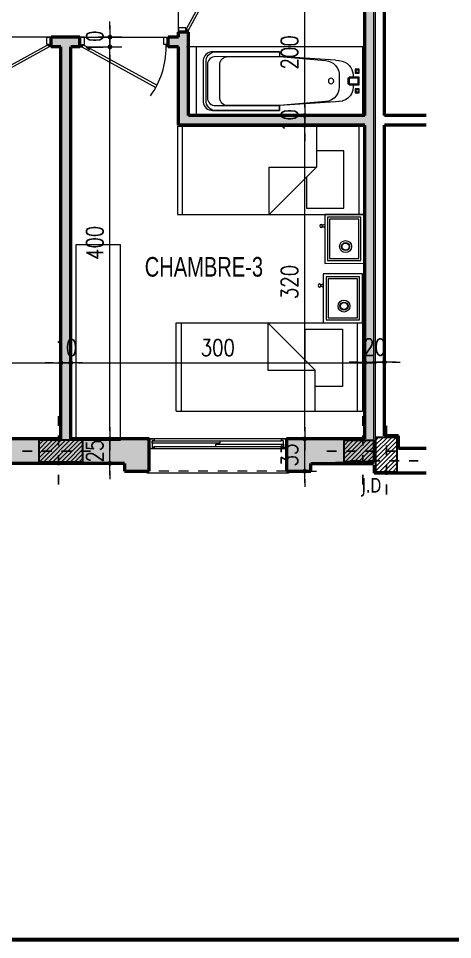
# Model space of a CAD drawing. Header units: millimetres. Extents: x 906 to 2482, y -1210 to -637.
# Drawn here: x 2046.34 to 2050.77, y -1209.94 to -1200.54 of the extents above; entities that cross this region are included whole.
import ezdxf

# ---------------------------------------------------------------- set-up
doc = ezdxf.new("R2010")
doc.units = ezdxf.units.MM
for name, pattern in [('AXES', [2, 1.25, -0.25, 0.25, -0.25]), ('CONTINOUS', [0]), ('DASHDOT2', [0.5, 0.25, -0.125, 0, -0.125]), ('HIDDEN', [0.375, 0.25, -0.125])]:
    doc.linetypes.add(name, pattern=pattern)
doc.layers.get('DEFPOINTS').update_dxf_attribs({"color": 255, "lineweight": 13})
for name, color, linetype, lineweight in [('A-signe', 7, 'Continuous', 9), ('APPUITS', 7, 'Continuous', 18), ('DIM.', 4, 'Continuous', 25), ('Extracteur cuisine 300m3', 7, 'Continuous', 20), ('interrompu', 7, 'HIDDEN', 15), ('MENUISERIE', 7, 'Continuous', 13), ('MUR 0.2', 7, 'Continuous', 20), ('MUR 0.5', 7, 'Continuous', 50), ('mur-fort', 7, 'Continuous', 60), ('POTEAUX ARCH', 7, 'Continuous', 30), ('POTEAUX HACHURE', 7, 'Continuous', 15), ('SANITAIRE', 7, 'Continuous', 15), ('TEXTE', 7, 'Continuous', 20)]:
    doc.layers.add(name, color=color, linetype=linetype, lineweight=lineweight)
doc.layers.add('AXE', color=7, linetype='AXES')
doc.layers.add('MEUBLE', color=7, linetype='Continuous', lineweight=15, true_color=0x6a4f34)
doc.layers.add('TEINTE 1', color=7, linetype='Continuous', true_color=0x210042)
doc.styles.add('atef', font='romans.shx', dxfattribs={"width": 0.8})
doc.styles.add('COTE', font='verdana.ttf', dxfattribs={"width": 0.7})
doc.styles.add('STYLE4', font='swisscl.ttf')
doc.dimstyles.new('COTEXT', dxfattribs={"dimscale": 0, "dimtxt": 0.17, "dimasz": 0.08, "dimexe": 0.015, "dimexo": 0.015, "dimgap": 0.07, "dimtad": 1, "dimdec": 0, "dimlfac": 100, "dimzin": 0, "dimdsep": 46, "dimtxsty": 'atef', "dimblk": 'SIG2', "dimcen": 0.15, "dimse1": 1, "dimse2": 1, "dimclrd": 256, "dimclre": 6, "dimclrt": 2, "dimadec": 0, "dimazin": 0, "dimtfac": 0.5, "dimtdec": 0, "dimtix": 1, "dimtmove": 2, "dimatfit": 1, "dimldrblk": 'SIG2', "dimfxl": 0.18, "dimtolj": 1, "dimtzin": 0, "dimlwd": 18, "dimarcsym": 0})

# ---------------------------------------------------------------- blocks, each defined once
blk = doc.blocks.new('P - 0.80')
at = {"layer": 'MENUISERIE'}
for points in [[(-0.6991, 0.3412), (-0.0325, -0.0217), (-0.02, 0), (-0.6875, 0.3633)], [(-0.8, 0), (-0.78, 0), (-0.78, -0.025), (-0.755, -0.025), (-0.755, -0.1), (-0.8, -0.1)], [(0, 0), (-0.02, 0), (-0.02, -0.025), (-0.045, -0.025), (-0.045, -0.1), (0, -0.1)]]:
    blk.add_lwpolyline(points, dxfattribs=at)
blk.add_arc((-0.02, 0), 0.76, 142.54543, 180, dxfattribs=at)
blk = doc.blocks.new('PORTE 0.90')
at = {"layer": 'MENUISERIE'}
for points in [[(-0.7859, 0.3911), (-0.0325, -0.0217), (-0.02, 0), (-0.7742, 0.4132)], [(-0.9, 0), (-0.88, 0), (-0.88, -0.025), (-0.855, -0.025), (-0.855, -0.1), (-0.9, -0.1)], [(0, 0), (-0.02, 0), (-0.02, -0.025), (-0.045, -0.025), (-0.045, -0.1), (0, -0.1)]]:
    blk.add_lwpolyline(points, dxfattribs=at)
blk.add_arc((-0.02, 0), 0.86, 144.36454, 180, dxfattribs=at)
blk = doc.blocks.new('SIG2')
at = {"layer": 'A-signe'}
for p, q in [((0, 1.5), (0, 0.5)), ((-1.5, 0), (-0.5, 0)), ((-0.5, 0), (0.5, 0)), ((0, 0.5), (0, -0.5)), ((0.5, 0), (1.5, 0)), ((0, -0.5), (0, -1.5))]:
    blk.add_line(p, q, dxfattribs=at)
at = {"layer": 'A-signe', "const_width": 0.3}
blk.add_lwpolyline([(-0.15, 0, 1), (0.15, 0, 1)], format="xyb", close=True, dxfattribs=at)
blk = doc.blocks.new('*D2322')
at = {"layer": 'DEFPOINTS', "color": 0, "transparency": 16777216}
for p in [(2046.7736, -1204.0515), (2043.7736, -1204.827), (2046.7736, -1204.827)]:
    blk.add_point(p, dxfattribs=at)
at = {"layer": 'DIM.', "lineweight": 18, "transparency": 16777216}
blk.add_line((2043.8536, -1204.0515), (2046.6936, -1204.0515), dxfattribs=at)
at = {"layer": 'DIM.', "lineweight": 18, "transparency": 16777216, "xscale": 0.08, "yscale": 0.08, "zscale": 0.08, "rotation": 180}
blk.add_blockref('SIG2', (2043.7736, -1204.0515), dxfattribs=at)
at = {"layer": 'DIM.', "lineweight": 18, "transparency": 16777216, "xscale": 0.08, "yscale": 0.08, "zscale": 0.08}
blk.add_blockref('SIG2', (2046.7736, -1204.0515), dxfattribs=at)
at = {"layer": 'DIM.', "color": 2, "transparency": 16777216, "insert": (2045.2736, -1203.8965), "char_height": 0.17, "attachment_point": 5, "style": 'atef'}
blk.add_mtext('\\A1;300', dxfattribs=at)
blk = doc.blocks.new('*D2323')
at = {"layer": 'DEFPOINTS', "color": 0, "transparency": 16777216}
for p in [(2046.8736, -1204.0515), (2046.7736, -1204.827), (2046.8736, -1204.827)]:
    blk.add_point(p, dxfattribs=at)
at = {"layer": 'DIM.', "lineweight": 18, "transparency": 16777216}
for p, q in [((2046.6936, -1204.0515), (2046.6136, -1204.0515)), ((2046.7736, -1204.0515), (2046.8736, -1204.0515)), ((2046.9536, -1204.0515), (2047.0336, -1204.0515))]:
    blk.add_line(p, q, dxfattribs=at)
at = {"layer": 'DIM.', "lineweight": 18, "transparency": 16777216, "xscale": 0.08, "yscale": 0.08, "zscale": 0.08}
blk.add_blockref('SIG2', (2046.7736, -1204.0515), dxfattribs=at)
at = {"layer": 'DIM.', "lineweight": 18, "transparency": 16777216, "xscale": 0.08, "yscale": 0.08, "zscale": 0.08, "rotation": 180}
blk.add_blockref('SIG2', (2046.8736, -1204.0515), dxfattribs=at)
at = {"layer": 'DIM.', "color": 2, "transparency": 16777216, "insert": (2046.8236, -1203.8965), "char_height": 0.17, "attachment_point": 5, "style": 'atef'}
blk.add_mtext('\\A1;10', dxfattribs=at)
blk = doc.blocks.new('*D2324')
at = {"layer": 'DEFPOINTS', "color": 0, "transparency": 16777216}
for p in [(2049.8736, -1204.0515), (2049.8736, -1204.3187), (2046.8736, -1204.827)]:
    blk.add_point(p, dxfattribs=at)
at = {"layer": 'DIM.', "lineweight": 18, "transparency": 16777216}
blk.add_line((2046.9536, -1204.0515), (2049.7936, -1204.0515), dxfattribs=at)
at = {"layer": 'DIM.', "lineweight": 18, "transparency": 16777216, "xscale": 0.08, "yscale": 0.08, "zscale": 0.08, "rotation": 180}
blk.add_blockref('SIG2', (2046.8736, -1204.0515), dxfattribs=at)
at = {"layer": 'DIM.', "lineweight": 18, "transparency": 16777216, "xscale": 0.08, "yscale": 0.08, "zscale": 0.08}
blk.add_blockref('SIG2', (2049.8736, -1204.0515), dxfattribs=at)
at = {"layer": 'DIM.', "color": 2, "transparency": 16777216, "insert": (2048.3736, -1203.8965), "char_height": 0.17, "attachment_point": 5, "style": 'atef'}
blk.add_mtext('\\A1;300', dxfattribs=at)
blk = doc.blocks.new('*D2325')
at = {"layer": 'DEFPOINTS', "color": 0, "transparency": 16777216}
for p in [(2050.0736, -1204.0448), (2049.8736, -1204.3187), (2050.0736, -1204.312)]:
    blk.add_point(p, dxfattribs=at)
at = {"layer": 'DIM.', "lineweight": 18, "transparency": 16777216}
for p, q in [((2049.7936, -1204.0448), (2049.7136, -1204.0448)), ((2049.8736, -1204.0448), (2050.0736, -1204.0448)), ((2050.1536, -1204.0448), (2050.2336, -1204.0448))]:
    blk.add_line(p, q, dxfattribs=at)
at = {"layer": 'DIM.', "lineweight": 18, "transparency": 16777216, "xscale": 0.08, "yscale": 0.08, "zscale": 0.08}
blk.add_blockref('SIG2', (2049.8736, -1204.0448), dxfattribs=at)
at = {"layer": 'DIM.', "lineweight": 18, "transparency": 16777216, "xscale": 0.08, "yscale": 0.08, "zscale": 0.08, "rotation": 180}
blk.add_blockref('SIG2', (2050.0736, -1204.0448), dxfattribs=at)
at = {"layer": 'DIM.', "color": 2, "transparency": 16777216, "insert": (2049.9736, -1203.8898), "char_height": 0.17, "attachment_point": 5, "style": 'atef'}
blk.add_mtext('\\A1;20', dxfattribs=at)
blk = doc.blocks.new('*D2326')
at = {"layer": 'DEFPOINTS', "color": 0, "transparency": 16777216}
for p in [(2047.2664, -1204.827), (2047.2736, -1204.827), (2047.2664, -1205.077)]:
    blk.add_point(p, dxfattribs=at)
at = {"layer": 'DIM.', "lineweight": 18, "transparency": 16777216}
for p, q in [((2047.2736, -1204.747), (2047.2736, -1204.667)), ((2047.2736, -1205.077), (2047.2736, -1204.827)), ((2047.2736, -1205.157), (2047.2736, -1205.237))]:
    blk.add_line(p, q, dxfattribs=at)
at = {"layer": 'DIM.', "lineweight": 18, "transparency": 16777216, "xscale": 0.08, "yscale": 0.08, "zscale": 0.08}
for p, rotation in [((2047.2736, -1204.827), 270), ((2047.2736, -1205.077), 90)]:
    blk.add_blockref('SIG2', p, dxfattribs=dict(at, rotation=rotation))
at = {"layer": 'DIM.', "color": 2, "transparency": 16777216, "insert": (2047.1186, -1204.952), "char_height": 0.17, "attachment_point": 5, "rotation": 90, "style": 'atef'}
blk.add_mtext('\\A1;25', dxfattribs=at)
blk = doc.blocks.new('*D2327')
at = {"layer": 'DEFPOINTS', "color": 0, "transparency": 16777216}
for p in [(2046.8736, -1200.827), (2047.2736, -1200.827), (2047.2664, -1204.827)]:
    blk.add_point(p, dxfattribs=at)
at = {"layer": 'DIM.', "lineweight": 18, "transparency": 16777216}
blk.add_line((2047.2736, -1204.747), (2047.2736, -1200.907), dxfattribs=at)
at = {"layer": 'DIM.', "lineweight": 18, "transparency": 16777216, "xscale": 0.08, "yscale": 0.08, "zscale": 0.08}
for p, rotation in [((2047.2736, -1200.827), 90), ((2047.2736, -1204.827), 270)]:
    blk.add_blockref('SIG2', p, dxfattribs=dict(at, rotation=rotation))
at = {"layer": 'DIM.', "color": 2, "transparency": 16777216, "insert": (2047.1186, -1202.827), "char_height": 0.17, "attachment_point": 5, "rotation": 90, "style": 'atef'}
blk.add_mtext('\\A1;400', dxfattribs=at)
blk = doc.blocks.new('*D2328')
at = {"layer": 'DEFPOINTS', "color": 0, "transparency": 16777216}
for p in [(2046.8585, -1200.727), (2047.2736, -1200.727), (2046.8736, -1200.827)]:
    blk.add_point(p, dxfattribs=at)
at = {"layer": 'DIM.', "lineweight": 18, "transparency": 16777216}
for p, q in [((2047.2736, -1200.647), (2047.2736, -1200.567)), ((2047.2736, -1200.827), (2047.2736, -1200.727)), ((2047.2736, -1200.907), (2047.2736, -1200.987))]:
    blk.add_line(p, q, dxfattribs=at)
at = {"layer": 'DIM.', "lineweight": 18, "transparency": 16777216, "xscale": 0.08, "yscale": 0.08, "zscale": 0.08}
for p, rotation in [((2047.2736, -1200.727), 270), ((2047.2736, -1200.827), 90)]:
    blk.add_blockref('SIG2', p, dxfattribs=dict(at, rotation=rotation))
at = {"layer": 'DIM.', "color": 2, "transparency": 16777216, "insert": (2047.1186, -1200.777), "char_height": 0.17, "attachment_point": 5, "rotation": 90, "style": 'atef'}
blk.add_mtext('\\A1;10', dxfattribs=at)
blk = doc.blocks.new('A$C4AA77CC6')
at = {"linetype": 'ByBlock'}
for p, q in [((1.1226, 2.0646), (0, 0.5318)), ((1.0926, 2.0237), (1.8187, 1.4919)), ((1.8487, 1.5329), (1.1226, 2.0646)), ((1.8487, 1.5329), (0.7261, 0)), ((0.5703, 1.3105), (0.9596, 1.0253)), ((0.6745, 0.636), (0.5703, 1.3105)), ((0.3964, 0.9656), (0.1713, 0.6582)), ((0.6526, 0.778), (0.3964, 0.9656)), ((0.9596, 1.0253), (0.6745, 0.636)), ((0.1713, 0.6582), (0.6426, 0.313)), ((0.7561, 0.041), (0.03, 0.5727)), ((1.0112, 0.3894), (0.6745, 0.636)), ((0, 0.5318), (0.7261, 0)), ((0.6426, 0.313), (0.8077, 0.5384))]:
    blk.add_line(p, q, dxfattribs=at)
blk = doc.blocks.new('A$C209961D1')
at = {"linetype": 'ByBlock'}
for p, q in [((0.2363, 0.6181), (0, 0.2954)), ((0.2428, 0.5762), (0.0419, 0.3019)), ((0.6397, 0.3227), (0.2363, 0.6181)), ((0.5978, 0.3162), (0.2428, 0.5762)), ((0.2471, 0.5483), (0.0699, 0.3062)), ((0.5698, 0.3119), (0.2471, 0.5483)), ((0.5495, 0.419), (0.5679, 0.4056)), ((0, 0.2954), (0.4034, 0)), ((0.0419, 0.3019), (0.3969, 0.0419)), ((0.0699, 0.3062), (0.3926, 0.0699)), ((0.3926, 0.0699), (0.5698, 0.3119)), ((0.3969, 0.0419), (0.5978, 0.3162)), ((0.4034, 0), (0.6397, 0.3227))]:
    blk.add_line(p, q, dxfattribs=at)
for radius in [0.061, 0.041, 0.036]:
    blk.add_circle((0.2489, 0.3451), radius, dxfattribs=at)
for centre, radius, start, end in [((0.5289, 0.4255), 0.0216, 269.72365, 342.53508), ((0.5651, 0.421), 0.0157, 280.33709, 187.22817), ((0.5803, 0.3879), 0.0216, 125.03018, 197.84161)]:
    blk.add_arc(centre, radius, start, end, dxfattribs=at)
blk = doc.blocks.new('BAIGNOIR 0.70-1.70')
at = {"layer": 'SANITAIRE'}
for p, q in [((0.138, 0.2794), (0.1006, 0.85)), ((0.562, 0.2794), (0.6, 0.85))]:
    blk.add_line(p, q, dxfattribs=at)
for points in [[(0, 1.7), (0.7, 1.7), (0.7, 0), (0, 0)], [(0.5998, 1.3897), (0.5949, 1.4081), (0.5877, 1.4226), (0.5778, 1.4353), (0.5656, 1.4458), (0.5514, 1.4536), (0.536, 1.4584), (0.52, 1.46), (0.18, 1.46), (0.164, 1.4584), (0.1486, 1.4536), (0.1344, 1.4458), (0.1222, 1.4353), (0.1123, 1.4226), (0.1051, 1.4081), (0.1014, 1.3925), (0.1006, 0.85), (0.1407, 0.38), (0.1454, 0.3515), (0.1555, 0.3243), (0.1706, 0.2996), (0.1902, 0.2783), (0.2136, 0.2612), (0.2398, 0.2488), (0.2679, 0.2417), (0.4097, 0.24), (0.4416, 0.2437), (0.472, 0.254), (0.4995, 0.2705), (0.523, 0.2924), (0.5413, 0.3188), (0.5536, 0.3485), (0.5593, 0.38), (0.6, 0.85)], [(0.3885, 0.0388), (0.3085, 0.0388), (0.3085, 0.1388), (0.3885, 0.1388)], [(0.3785, 0.0488), (0.3185, 0.0488), (0.3185, 0.1526), (0.3785, 0.1526)], [(0.2685, 0.0388), (0.2285, 0.0388), (0.2285, 0.0788), (0.2685, 0.0788)], [(0.4685, 0.0388), (0.4285, 0.0388), (0.4285, 0.0788), (0.4685, 0.0788)]]:
    blk.add_lwpolyline(points, close=True, dxfattribs=at)
for points in [[(0.0501, 0.85), (0.0501, 1.5465, -0.315661), (0.1344, 1.6296), (0.5656, 1.6296, -0.356924), (0.6506, 1.5346), (0.65, 0.85), (0.6, 0.85)], [(0.1452, 0.2123, 0.002879), (0.1457, 0.2106), (0.1552, 0.1851, 0.002875), (0.1559, 0.1836), (0.1703, 0.1601, 0.001962), (0.171, 0.1592), (0.1902, 0.1383, 0.167547), (0.2806, 0.1), (0.3085, 0.1), (0.3085, 0.1388), (0.3885, 0.1388), (0.3885, 0.1), (0.4097, 0.1), (0.4416, 0.1036), (0.472, 0.1139), (0.4995, 0.1304), (0.523, 0.1524), (0.5405, 0.1776, 0.004777), (0.5419, 0.1802), (0.5523, 0.2053, 0.012058), (0.5543, 0.2123)]]:
    blk.add_lwpolyline(points, format="xyb", dxfattribs=at)
at = {"layer": 'SANITAIRE', "elevation": 0.0009}
blk.add_lwpolyline([(0.1016, 1.5175), (0.1057, 1.5331), (0.1129, 1.5476), (0.1228, 1.5603), (0.135, 1.5708), (0.1491, 1.5786), (0.1645, 1.5834), (0.1806, 1.585), (0.5206, 1.585), (0.5366, 1.5834), (0.552, 1.5786), (0.5661, 1.5708), (0.5784, 1.5603), (0.5883, 1.5476), (0.5955, 1.5331), (0.5996, 1.5175), (0.6, 0.85), (0.65, 0.85), (0.6506, 1.5), (0.6486, 1.5201), (0.6425, 1.5393), (0.6328, 1.5569), (0.6197, 1.5723), (0.6038, 1.5847), (0.5857, 1.5936), (0.5662, 1.5988), (0.1349, 1.5988), (0.1176, 1.5944), (0.1012, 1.587), (0.0865, 1.5768), (0.0738, 1.5641), (0.0636, 1.5494), (0.0562, 1.533), (0.0501, 1.5079), (0.0501, 0.85), (0.1006, 0.85)], close=True, dxfattribs=at)
at = {"layer": 'SANITAIRE'}
for points in [[(0.0501, 0.85), (0.1006, 0.85)], [(0.138, 0.2794), (0.1404, 0.2447)], [(0.1404, 0.2447), (0.1407, 0.24), (0.1452, 0.2123)], [(0.5543, 0.2123), (0.5593, 0.24), (0.5596, 0.2447)], [(0.5596, 0.2447), (0.562, 0.2794)]]:
    blk.add_lwpolyline(points, dxfattribs=at)
for centre, radius in [((0.349, 0.3239), 0.0274), ((0.2485, 0.0588), 0.015), ((0.4485, 0.0588), 0.015)]:
    blk.add_circle(centre, radius, dxfattribs=at)
blk = doc.blocks.new('*D1900')
at = {"layer": 'DEFPOINTS', "color": 0, "transparency": 16777216}
for p in [(2049.1986, -1204.827), (2049.2606, -1204.827), (2049.1986, -1205.157)]:
    blk.add_point(p, dxfattribs=at)
at = {"layer": 'DIM.', "lineweight": 18, "transparency": 16777216}
for p, q in [((2049.2606, -1204.747), (2049.2606, -1204.667)), ((2049.2606, -1205.157), (2049.2606, -1204.827)), ((2049.2606, -1205.237), (2049.2606, -1205.317))]:
    blk.add_line(p, q, dxfattribs=at)
at = {"layer": 'DIM.', "lineweight": 18, "transparency": 16777216, "xscale": 0.08, "yscale": 0.08, "zscale": 0.08}
for p, rotation in [((2049.2606, -1204.827), 270), ((2049.2606, -1205.157), 90)]:
    blk.add_blockref('SIG2', p, dxfattribs=dict(at, rotation=rotation))
at = {"layer": 'DIM.', "color": 2, "transparency": 16777216, "insert": (2049.1056, -1204.992), "char_height": 0.17, "attachment_point": 5, "rotation": 90, "style": 'atef'}
blk.add_mtext('\\A1;33', dxfattribs=at)
blk = doc.blocks.new('*D1901')
at = {"layer": 'DEFPOINTS', "color": 0, "transparency": 16777216}
for p in [(2049.2606, -1201.627), (2049.8736, -1201.627), (2049.1986, -1204.827)]:
    blk.add_point(p, dxfattribs=at)
at = {"layer": 'DIM.', "lineweight": 18, "transparency": 16777216}
blk.add_line((2049.2606, -1204.747), (2049.2606, -1201.707), dxfattribs=at)
at = {"layer": 'DIM.', "lineweight": 18, "transparency": 16777216, "xscale": 0.08, "yscale": 0.08, "zscale": 0.08}
for p, rotation in [((2049.2606, -1201.627), 90), ((2049.2606, -1204.827), 270)]:
    blk.add_blockref('SIG2', p, dxfattribs=dict(at, rotation=rotation))
at = {"layer": 'DIM.', "color": 2, "transparency": 16777216, "insert": (2049.1056, -1203.227), "char_height": 0.17, "attachment_point": 5, "rotation": 90, "style": 'atef'}
blk.add_mtext('\\A1;320', dxfattribs=at)
blk = doc.blocks.new('*D1902')
at = {"layer": 'DEFPOINTS', "color": 0, "transparency": 16777216}
for p in [(2049.2606, -1201.527), (2049.8736, -1201.527), (2049.8736, -1201.627)]:
    blk.add_point(p, dxfattribs=at)
at = {"layer": 'DIM.', "lineweight": 18, "transparency": 16777216}
for p, q in [((2049.2606, -1201.447), (2049.2606, -1201.367)), ((2049.2606, -1201.627), (2049.2606, -1201.527)), ((2049.2606, -1201.707), (2049.2606, -1201.787))]:
    blk.add_line(p, q, dxfattribs=at)
at = {"layer": 'DIM.', "lineweight": 18, "transparency": 16777216, "xscale": 0.08, "yscale": 0.08, "zscale": 0.08}
for p, rotation in [((2049.2606, -1201.527), 270), ((2049.2606, -1201.627), 90)]:
    blk.add_blockref('SIG2', p, dxfattribs=dict(at, rotation=rotation))
at = {"layer": 'DIM.', "color": 2, "transparency": 16777216, "insert": (2049.1056, -1201.577), "char_height": 0.17, "attachment_point": 5, "rotation": 90, "style": 'atef'}
blk.add_mtext('\\A1;10', dxfattribs=at)
blk = doc.blocks.new('*D1903')
at = {"layer": 'DEFPOINTS', "color": 0, "transparency": 16777216}
for p in [(2049.2606, -1199.527), (2049.7286, -1199.527), (2049.8736, -1201.527)]:
    blk.add_point(p, dxfattribs=at)
at = {"layer": 'DIM.', "lineweight": 18, "transparency": 16777216}
blk.add_line((2049.2606, -1201.447), (2049.2606, -1199.607), dxfattribs=at)
at = {"layer": 'DIM.', "lineweight": 18, "transparency": 16777216, "xscale": 0.08, "yscale": 0.08, "zscale": 0.08}
for p, rotation in [((2049.2606, -1199.527), 90), ((2049.2606, -1201.527), 270)]:
    blk.add_blockref('SIG2', p, dxfattribs=dict(at, rotation=rotation))
at = {"layer": 'DIM.', "color": 2, "transparency": 16777216, "insert": (2049.1056, -1200.8829), "char_height": 0.17, "attachment_point": 5, "rotation": 90, "style": 'atef'}
blk.add_mtext('\\A1;200', dxfattribs=at)

msp = doc.modelspace()

# ---------------------------------------------------------------- hatches: boundary and pattern name
at = {"layer": 'POTEAUX HACHURE'}
h = msp.add_hatch(dxfattribs=at)
h.set_pattern_fill('ANSI31', color=256, scale=0.01)
h.set_pattern_definition([(45, (930.41585, -299.61166), (-0.0224506403, 0.0224506403), [])])
h.paths.add_polyline_path([(2046.9986, -1204.842), (2046.5486, -1204.842), (2046.5486, -1205.062), (2046.9986, -1205.062)])
h = msp.add_hatch(dxfattribs=at)
h.set_pattern_fill('ANSI31', color=256, scale=0.01)
h.set_pattern_definition([(45, (930.41585, -295.41166), (-0.0224506403, 0.0224506403), [])])
h.paths.add_polyline_path([(2049.9836, -1205.1621), (2050.2036, -1205.1621), (2050.2036, -1204.8121), (2049.9836, -1204.8121)])
h.paths.add_polyline_path([(2049.9636, -1205.0621), (2049.6636, -1205.0621), (2049.6636, -1204.8421), (2049.9636, -1204.8421)])
at = {"layer": 'TEINTE 1', "linetype": 'CONTINOUS'}
h = msp.add_hatch(color=256, dxfattribs=at)
h.dxf.hatch_style = 1
h.paths.add_polyline_path([(2049.9636, -1199.277), (2049.5736, -1199.277), (2049.5736, -1199.527), (2049.7286, -1199.527), (2049.7286, -1199.707), (2049.8736, -1199.707), (2049.8736, -1201.527), (2048.0736, -1201.527), (2048.0736, -1200.6779), (2047.9736, -1200.6779), (2047.9736, -1200.727), (2047.8675, -1200.727), (2047.8675, -1200.827), (2047.9736, -1200.827), (2047.9736, -1201.627), (2049.8736, -1201.627), (2049.8736, -1204.827), (2049.0736, -1204.827), (2049.0736, -1205.157), (2049.3236, -1205.157), (2049.3236, -1205.077), (2049.9636, -1205.077)])
h = msp.add_hatch(color=256, dxfattribs=at)
h.dxf.hatch_style = 1
h.paths.add_polyline_path([(2047.6736, -1204.827), (2046.8736, -1204.827), (2046.8736, -1200.827), (2046.9675, -1200.827), (2046.9675, -1200.727), (2046.6736, -1200.727), (2046.6736, -1200.827), (2046.7736, -1200.827), (2046.7736, -1204.827), (2045.9736, -1204.827), (2045.9736, -1205.157), (2046.2236, -1205.157), (2046.2236, -1205.077), (2047.4236, -1205.077), (2047.4236, -1205.157), (2047.6736, -1205.157)])

# ---------------------------------------------------------------- linework, layer by layer
at = {"layer": 'APPUITS'}
msp.add_lwpolyline([(2049.0936, -1205.157), (2049.0936, -1205.177), (2047.6536, -1205.177), (2047.6536, -1205.157)], dxfattribs=at)
at = {"layer": 'AXE', "linetype": 'DASHDOT2', "ltscale": 0.1}
for p, q in [((2046.7486, -1204.594), (2046.7486, -1205.297)), ((2049.8539, -1204.594), (2049.8539, -1205.297)), ((2050.0936, -1204.6939), (2050.0936, -1205.3969)), ((2046.3803, -1204.9522), (2047.0735, -1204.9522)), ((2049.4855, -1204.9522), (2050.1788, -1204.9522)), ((2049.7259, -1205.052), (2050.4192, -1205.052))]:
    msp.add_line(p, q, dxfattribs=at)
at = {"layer": 'interrompu', "ltscale": 0.2}
msp.add_line((2049.0736, -1205.157), (2047.6736, -1205.157), dxfattribs=at)
at = {"layer": 'MENUISERIE'}
for p, q in [((2047.9736, -1200.6779), (2047.9736, -1199.8779)), ((2046.6736, -1200.727), (2045.7736, -1200.727)), ((2046.9675, -1200.727), (2047.8675, -1200.727)), ((2049.0736, -1204.827), (2047.6736, -1204.827)), ((2047.7236, -1204.847), (2049.0236, -1204.847)), ((2047.6736, -1204.927), (2049.0736, -1204.927)), ((2049.0236, -1204.907), (2047.7236, -1204.907))]:
    msp.add_line(p, q, dxfattribs=at)
at = {"layer": 'MENUISERIE', "extrusion": (0, 0, -1)}
for points in [[(-2047.6736, -1204.927), (-2047.6736, -1204.827), (-2047.7236, -1204.827), (-2047.7236, -1204.847), (-2047.7036, -1204.847), (-2047.7036, -1204.907), (-2047.7236, -1204.907), (-2047.7236, -1204.927), (-2047.7236, -1204.927)], [(-2047.7036, -1204.872), (-2047.7036, -1204.847), (-2048.3936, -1204.847), (-2048.3936, -1204.872), (-2048.3936, -1204.872)], [(-2048.3536, -1204.907), (-2048.3536, -1204.8821), (-2049.0436, -1204.8821), (-2049.0436, -1204.907), (-2049.0436, -1204.907)], [(-2049.0736, -1204.927), (-2049.0236, -1204.927), (-2049.0236, -1204.907), (-2049.0436, -1204.907), (-2049.0436, -1204.847), (-2049.0236, -1204.847), (-2049.0236, -1204.827), (-2049.0736, -1204.827), (-2049.0736, -1204.827)]]:
    msp.add_lwpolyline(points, close=True, dxfattribs=at)
at = {"layer": 'MEUBLE'}
msp.add_lwpolyline([(2047.3784, -1204.8433), (2046.9284, -1204.8433), (2046.9284, -1202.8433), (2047.3784, -1202.8433)], close=True, dxfattribs=at)
at = {"layer": 'MUR 0.2', "linetype": 'CONTINOUS'}
for p, q in [((2049.9636, -1199.277), (2049.9636, -1205.0771)), ((2049.9836, -1204.812), (2049.9836, -1199.742))]:
    msp.add_line(p, q, dxfattribs=at)
at = {"layer": 'MUR 0.5'}
for p, q in [((2049.8736, -1201.527), (2049.8736, -1199.707)), ((2050.0736, -1201.527), (2050.0736, -1199.757)), ((2046.9675, -1200.727), (2046.6736, -1200.727)), ((2046.6736, -1200.827), (2046.6736, -1200.727)), ((2046.9675, -1200.827), (2046.9675, -1200.727)), ((2047.9736, -1200.727), (2047.8675, -1200.727)), ((2047.8675, -1200.8271), (2047.8675, -1200.727)), ((2047.9736, -1200.727), (2047.9736, -1200.6779)), ((2048.0736, -1200.6779), (2047.9736, -1200.6779)), ((2048.0736, -1201.527), (2048.0736, -1200.6779)), ((2046.7736, -1200.827), (2046.6736, -1200.827)), ((2046.7736, -1204.827), (2046.7736, -1200.827)), ((2046.8736, -1204.827), (2046.8736, -1200.827)), ((2046.9675, -1200.827), (2046.8736, -1200.827)), ((2047.9736, -1200.827), (2047.8675, -1200.827)), ((2047.9736, -1201.627), (2047.9736, -1200.827)), ((2049.8736, -1201.527), (2048.0736, -1201.527)), ((2050.4996, -1201.527), (2050.0736, -1201.527)), ((2049.8736, -1201.627), (2047.9736, -1201.627)), ((2049.8736, -1204.827), (2049.8736, -1201.627)), ((2050.0736, -1204.797), (2050.0736, -1201.627)), ((2050.4996, -1201.627), (2050.0736, -1201.627)), ((2050.2186, -1204.797), (2050.0736, -1204.797)), ((2050.2186, -1204.927), (2050.2186, -1204.797)), ((2046.7736, -1204.827), (2045.9736, -1204.827)), ((2047.6736, -1204.827), (2046.8736, -1204.827)), ((2047.6736, -1205.157), (2047.6736, -1204.827)), ((2049.8736, -1204.827), (2049.0736, -1204.827)), ((2049.0736, -1204.827), (2049.0736, -1205.1571)), ((2050.4996, -1204.927), (2050.2186, -1204.927)), ((2047.4236, -1205.077), (2046.2236, -1205.077)), ((2047.4236, -1205.077), (2047.4236, -1205.157)), ((2049.3236, -1205.077), (2049.9636, -1205.077)), ((2049.3236, -1205.157), (2049.3236, -1205.077)), ((2049.9636, -1205.0771), (2049.5741, -1205.0771)), ((2047.4236, -1205.157), (2047.6736, -1205.157)), ((2049.0736, -1205.157), (2049.3236, -1205.157)), ((2049.9686, -1205.0971), (2049.9686, -1205.177)), ((2050.4996, -1205.177), (2049.9686, -1205.177))]:
    msp.add_line(p, q, dxfattribs=at)
at = {"layer": 'mur-fort'}
msp.add_lwpolyline([(2033.5106, -1191.9372), (2033.5106, -1209.9372), (2059.5106, -1209.9372), (2059.5106, -1191.9372)], close=True, dxfattribs=at)
msp.add_lwpolyline([(2054.1935, -1191.9372), (2033.5106, -1191.9372), (2033.5106, -1209.9372), (2054.1935, -1209.9372), (2054.1935, -1194.7452)], dxfattribs=at)
at = {"layer": 'POTEAUX ARCH'}
for points in [[(2046.9986, -1204.842), (2046.5486, -1204.842), (2046.5486, -1205.062), (2046.9986, -1205.062)], [(2049.9636, -1205.0621), (2049.6636, -1205.0621), (2049.6636, -1204.8421), (2049.9636, -1204.8421)], [(2049.9836, -1205.162), (2050.2036, -1205.162), (2050.2036, -1204.812), (2049.9836, -1204.812)]]:
    msp.add_lwpolyline(points, close=True, dxfattribs=at)
at = {"layer": 'SANITAIRE'}
msp.add_line((2048.1536, -1200.8261), (2048.0536, -1200.8261), dxfattribs=at)

# ---------------------------------------------------------------- block references
at = {"layer": 'MENUISERIE'}
for name, p, rotation in [('P - 0.80', (2048.0736, -1200.6779), 270), ('PORTE 0.90', (2046.9675, -1200.827), 180)]:
    msp.add_blockref(name, p, dxfattribs=dict(at, rotation=rotation))
at = {"layer": 'MENUISERIE', "xscale": -1, "rotation": 180}
msp.add_blockref('PORTE 0.90', (2046.6736, -1200.827), dxfattribs=at)
at = {"layer": 'MEUBLE'}
for name, p, rotation in [('A$C4AA77CC6', (2050.2934, -1202.2217), 126.2173682448366), ('A$C209961D1', (2050.1027, -1202.8613), 126.2173682448436), ('A$C209961D1', (2050.0868, -1203.469), 126.2173682448436)]:
    msp.add_blockref(name, p, dxfattribs=dict(at, rotation=rotation))
at = {"layer": 'MEUBLE', "xscale": -1, "rotation": 53.78263175516337}
msp.add_blockref('A$C4AA77CC6', (2050.2775, -1203.9578), dxfattribs=at)
at = {"layer": 'SANITAIRE', "xscale": -1, "rotation": 90.00000000000752}
msp.add_blockref('BAIGNOIR 0.70-1.70', (2049.8536, -1200.8261), dxfattribs=at)

# ---------------------------------------------------------------- texts
at = {"layer": 'Extracteur cuisine 300m3', "lineweight": 25, "style": 'COTE', "width": 0.7}
msp.add_text('J.D', height=0.15, dxfattribs=at).set_placement((2049.8424, -1205.3757, 0))
at = {"layer": 'TEXTE', "style": 'STYLE4'}
msp.add_text('CHAMBRE-3', height=0.2, dxfattribs=at).set_placement((2047.6286, -1203.1714))

# ---------------------------------------------------------------- dimensions: what is measured, and where the dimension line sits
at = {"layer": 'DIM.'}
dim = msp.add_linear_dim(base=(2049.2606, -1199.527), p1=(2049.8736, -1201.527), p2=(2049.7286, -1199.527), angle=90, dimstyle='COTEXT', override={"dimscale": 1}, dxfattribs=at)
dim.commit()
dim.dimension.update_dxf_attribs({"geometry": '*D1903', "text_midpoint": (2049.1056, -1200.8829), "dimtype": 160})
for base, p1, p2, picture, middle in [((2047.2736, -1200.727), (2046.8736, -1200.827), (2046.8585, -1200.727), '*D2328', (2047.1186, -1200.777)), ((2047.2736, -1200.827), (2047.2664, -1204.827), (2046.8736, -1200.827), '*D2327', (2047.1186, -1202.827)), ((2049.2606, -1201.527), (2049.8736, -1201.627), (2049.8736, -1201.527), '*D1902', (2049.1056, -1201.577)), ((2049.2606, -1201.627), (2049.1986, -1204.827), (2049.8736, -1201.627), '*D1901', (2049.1056, -1203.227)), ((2047.2736, -1204.827), (2047.2664, -1205.077), (2047.2664, -1204.827), '*D2326', (2047.1186, -1204.952)), ((2049.2606, -1204.827), (2049.1986, -1205.157), (2049.1986, -1204.827), '*D1900', (2049.1056, -1204.992))]:
    dim = msp.add_linear_dim(base=base, p1=p1, p2=p2, angle=90, dimstyle='COTEXT', override={"dimscale": 1}, dxfattribs=at)
    dim.commit()
    dim.dimension.update_dxf_attribs({"geometry": picture, "text_midpoint": middle})
for base, p1, p2, picture, middle in [((2046.7736, -1204.0515), (2043.7736, -1204.827), (2046.7736, -1204.827), '*D2322', (2045.2736, -1203.8965)), ((2046.8736, -1204.0515), (2046.7736, -1204.827), (2046.8736, -1204.827), '*D2323', (2046.8236, -1203.8965)), ((2049.8736, -1204.0515), (2046.8736, -1204.827), (2049.8736, -1204.3187), '*D2324', (2048.3736, -1203.8965)), ((2050.0736, -1204.0448), (2049.8736, -1204.3187), (2050.0736, -1204.312), '*D2325', (2049.9736, -1203.8898))]:
    dim = msp.add_linear_dim(base=base, p1=p1, p2=p2, dimstyle='COTEXT', override={"dimscale": 1}, dxfattribs=at)
    dim.commit()
    dim.dimension.update_dxf_attribs({"geometry": picture, "text_midpoint": middle})

doc.saveas('drawing.dxf')
